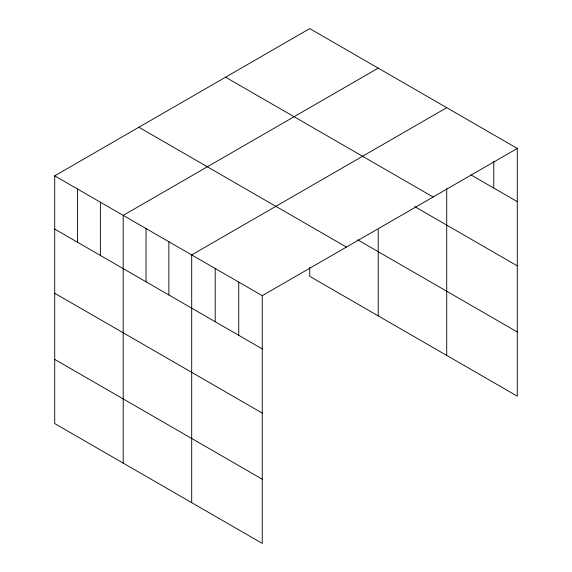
<?xml version="1.0" encoding="UTF-8"?>
<svg xmlns="http://www.w3.org/2000/svg" width="572" height="572" viewBox="0 0 572 572"><rect width="100%" height="100%" fill="white"/><g stroke="black" fill="none" stroke-linecap="round" stroke-linejoin="round"><path stroke-width="0.86" d="M54.712 175.84L262.262 295.66L262.262 543.4L54.712 423.573L54.712 175.84L309.738 28.6L517.288 148.427L517.281 396.16L309.738 276.34L309.738 267.424M378.228 68.139L123.209 215.379L123.209 463.12M446.718 107.686L191.699 254.919L191.699 502.659M262.262 295.66L517.288 148.427M470.999 174.939L517.288 201.659M225.582 77.191L433.126 197.011M414.757 206.656L517.281 265.844M357.679 239.832L517.281 331.974M138.874 127.249L346.417 247.075M54.712 229.072L262.262 348.899M54.712 293.257L262.262 413.084M54.712 359.388L262.262 479.214M493.765 161.461L493.765 188.081M446.718 188.56L446.718 355.419M378.228 229.651L378.228 315.88M238.738 282.082L238.738 335.321M215.215 268.504L215.215 321.736M168.869 241.742L168.869 294.98M146.039 228.557L146.039 281.796M100.379 202.195L100.379 255.434M77.549 189.017L77.549 242.256"/></g></svg>
